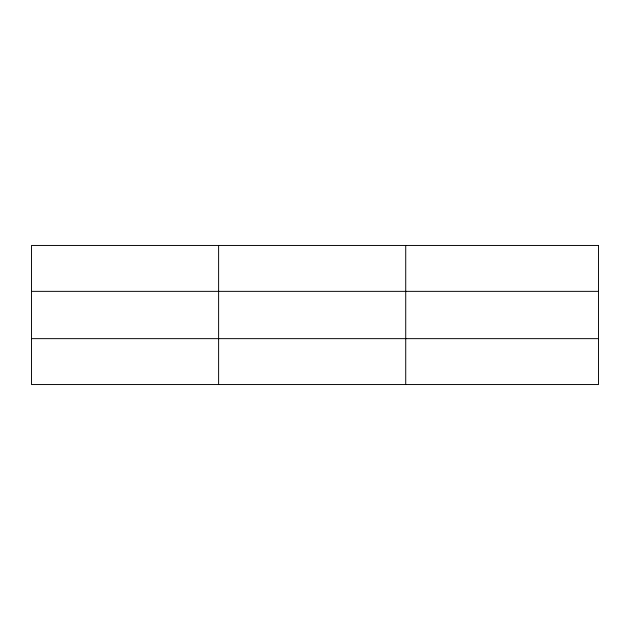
<?xml version="1.0" encoding="UTF-8"?>
<svg xmlns="http://www.w3.org/2000/svg" width="630" height="630" viewBox="0 0 630 630"><rect width="100%" height="100%" fill="white"/><g stroke="black" fill="none" stroke-linecap="round" stroke-linejoin="round"><path stroke-width="0.94" d="M218.61 245.456L218.61 384.544M405.72 245.456L405.72 384.544M31.5 291.359L598.5 291.359M31.5 338.641L598.5 338.641M598.5 245.456L598.5 384.544L31.5 384.544L31.5 245.456L598.5 245.456"/></g></svg>
